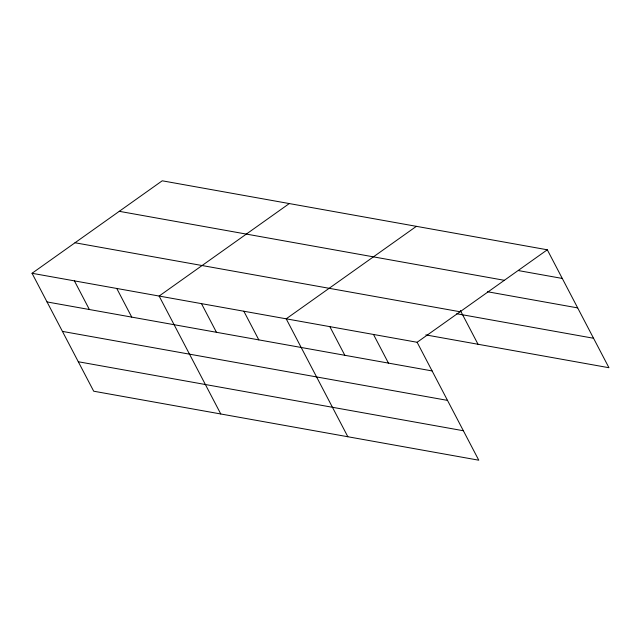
<?xml version="1.0" encoding="UTF-8"?>
<svg xmlns="http://www.w3.org/2000/svg" width="641" height="641" viewBox="0 0 641 641"><rect width="100%" height="100%" fill="white"/><g stroke="black" fill="none" stroke-linecap="round" stroke-linejoin="round"><path stroke-width="0.96" d="M32.05 273.282L417.123 342.278L478.771 460.198L93.698 391.21L32.05 273.282L162.229 180.802L547.302 249.79L608.95 367.718L425.816 334.906M289.299 203.566L159.128 296.054L220.776 413.974M416.378 226.337L286.198 318.817L347.847 436.745M417.123 342.278L547.302 249.79M518.633 270.622L562.277 278.442M119.266 211.322L504.347 280.309M487.489 291.743L577.677 307.904M75.005 242.763L460.086 311.758M456.713 313.737L593.55 338.256M47.025 301.935L432.106 370.931M62.433 331.397L447.506 400.385M78.298 361.748L463.371 430.744M460.358 310.46L478.026 344.257M373.487 334.458L388.462 363.11M329.843 326.638L344.818 355.29M243.844 311.23L258.82 339.882M201.482 303.642L216.458 332.294M116.766 288.466L131.742 317.111M74.412 280.878L89.387 309.523"/></g></svg>
